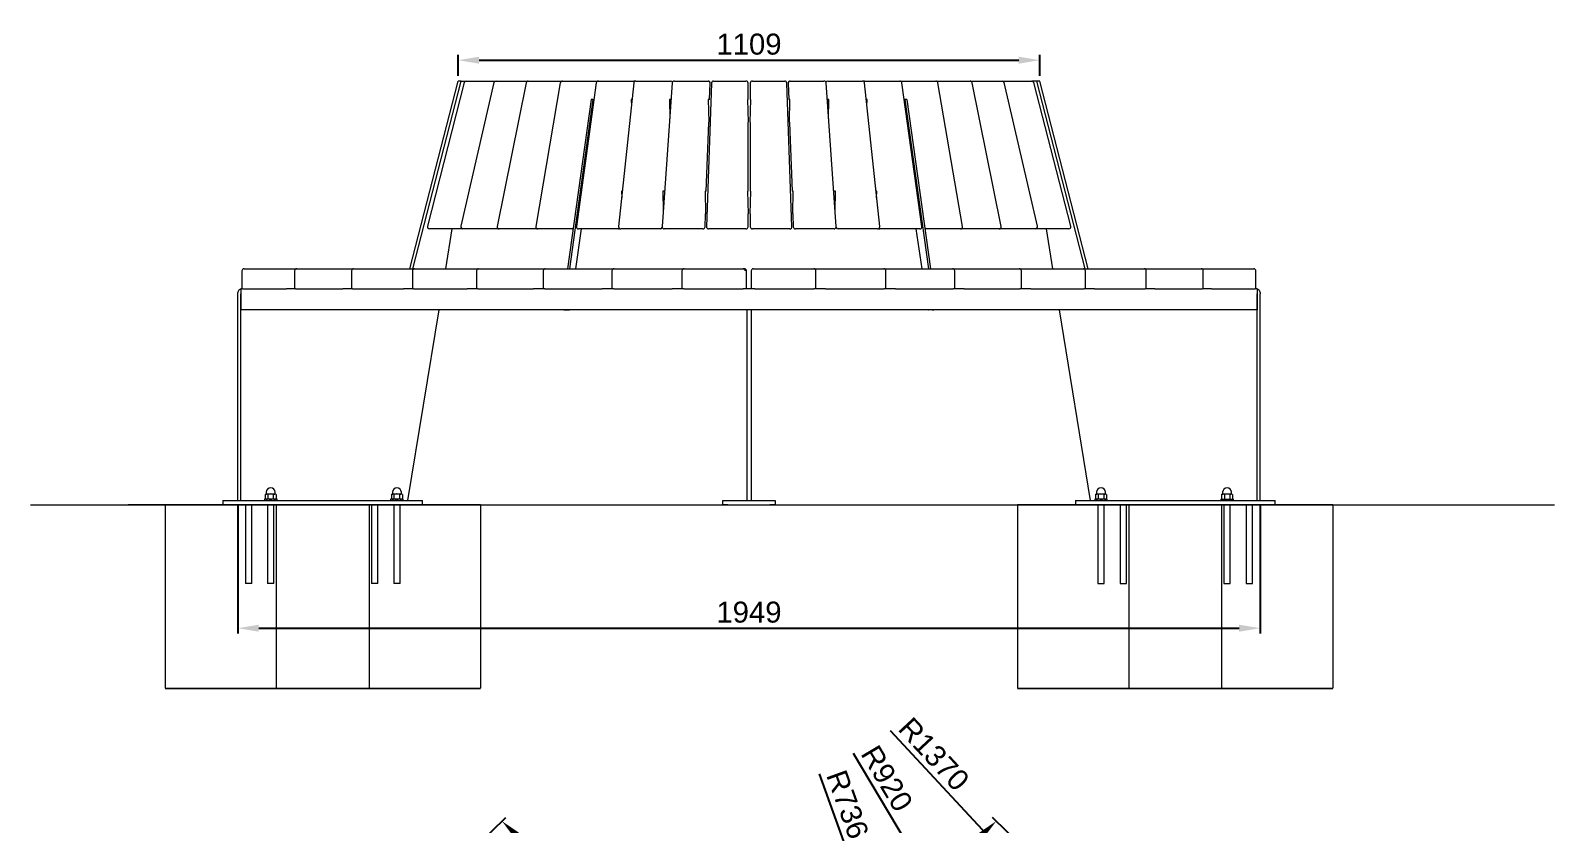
# Model space of a CAD drawing. Header units: millimetres. Extents: x -5641 to -865, y -2247 to 1149.
# Drawn here: x -5641 to -2736, y -363 to 1149 of the extents above; entities that cross this region are included whole.
import ezdxf

# ---------------------------------------------------------------- set-up
doc = ezdxf.new("R2010")
doc.units = ezdxf.units.MM
doc.linetypes.add('HIDDEN', pattern=[1.905, 1.27, -0.635])
for name, color, linetype, lineweight in [('ZANO_R', 7, 'Continuous', 0), ('ZANO_R_przerywana', 7, 'HIDDEN', 0), ('ZANO_W', 1, 'Continuous', 0)]:
    doc.layers.add(name, color=color, linetype=linetype, lineweight=lineweight)
doc.styles.get("Standard").update_dxf_attribs({"font": 'ARIALUNI.TTF'})
doc.dimstyles.new('pl i ang', dxfattribs={"dimtxt": 50, "dimasz": 50, "dimexe": 1.25, "dimexo": 0.625, "dimgap": 10, "dimtad": 1, "dimtoh": 1, "dimtxsty": 'Standard', "dimcen": 2.5, "dimclrd": 1, "dimclre": 1, "dimclrt": 1, "dimadec": 0, "dimazin": 0, "dimtfac": 1, "dimtmove": 0, "dimatfit": 3, "dimfxl": 1, "dimarcsym": 1})

# ---------------------------------------------------------------- blocks, each defined once
blk = doc.blocks.new('*D445')
at = {"layer": 'ZANO_W', "color": 1, "lineweight": -2}
for p, q in [((-4789.7, -405.3), (-4735, -351.6)), ((-3752.6, -405.3), (-3807.4, -351.7))]:
    blk.add_line(p, q, dxfattribs=at)
blk.add_arc((-4271.2, 102.8), 659.3, 227.8921, 312.1068, dxfattribs=at)
at = {"layer": 'ZANO_W', "color": 1}
for points in [[(-4708.6, -381.5), (-4717.9, -391.2), (-4742.1, -358.6)], [(-3824.4, -391.2), (-3833.7, -381.6), (-3800.2, -358.6)]]:
    blk.add_solid(points, dxfattribs=at)
at = {"layer": 'ZANO_W', "color": 1, "insert": (-4271.2, -525.9), "char_height": 40, "attachment_point": 5, "rotation": 359.9995}
blk.add_mtext('91%%d', dxfattribs=at)
blk = doc.blocks.new('*D449')
at = {"layer": 'ZANO_W', "color": 1, "lineweight": -2}
blk.add_line((-3364.4, -870.7), (-4001.7, -186.6), dxfattribs=at)
at = {"layer": 'ZANO_W', "color": 1}
blk.add_solid([(-3369.3, -875.2), (-3359.6, -866.1), (-3337.2, -899.9)], dxfattribs=at)
at = {"layer": 'ZANO_W', "color": 1, "insert": (-3918.9, -230.9), "char_height": 40, "attachment_point": 5, "rotation": 312.9711}
blk.add_mtext('R1370', dxfattribs=at)
blk = doc.blocks.new('*D450')
at = {"layer": 'ZANO_W', "color": 1, "lineweight": -2}
blk.add_line((-3819.4, -652.5), (-4072.2, -229.9), dxfattribs=at)
at = {"layer": 'ZANO_W', "color": 1}
blk.add_solid([(-3825.1, -656), (-3813.7, -649.1), (-3798.9, -686.9)], dxfattribs=at)
at = {"layer": 'ZANO_W', "color": 1, "insert": (-4008.5, -277.2), "char_height": 40, "attachment_point": 5, "rotation": 300.882}
blk.add_mtext('R920', dxfattribs=at)
blk = doc.blocks.new('*D451')
at = {"layer": 'ZANO_W', "color": 1, "lineweight": -2}
blk.add_line((-4034.5, -552.2), (-4137.1, -268.1), dxfattribs=at)
at = {"layer": 'ZANO_W', "color": 1}
blk.add_solid([(-4040.7, -554.4), (-4028.2, -549.9), (-4020.9, -589.8)], dxfattribs=at)
at = {"layer": 'ZANO_W', "color": 1, "insert": (-4083.5, -326.8), "char_height": 40, "attachment_point": 5, "rotation": 289.8691}
blk.add_mtext('R736', dxfattribs=at)
blk = doc.blocks.new('*D461')
at = {"layer": 'ZANO_W', "color": 1, "lineweight": -2}
for p, q in [((-4825.7, 1062.6), (-4825.7, 1102.3)), ((-4785.7, 1092.3), (-3757.2, 1092.3)), ((-3717.2, 1062.6), (-3717.2, 1102.3))]:
    blk.add_line(p, q, dxfattribs=at)
at = {"layer": 'ZANO_W', "color": 1}
for points in [[(-4785.7, 1099), (-4785.7, 1085.6), (-4825.7, 1092.3)], [(-3757.2, 1085.6), (-3757.2, 1099), (-3717.2, 1092.3)]]:
    blk.add_solid(points, dxfattribs=at)
at = {"layer": 'ZANO_W', "color": 1, "insert": (-4271.4, 1122.7), "char_height": 40, "attachment_point": 5}
blk.add_mtext('1109', dxfattribs=at)
blk = doc.blocks.new('*D462')
at = {"layer": 'ZANO_W', "color": 1, "lineweight": -2}
for p, q in [((-5245.8, 242.6), (-5245.8, -0.7)), ((-3297.1, 242.6), (-3297.1, -0.7)), ((-5205.8, 9.3), (-3337.1, 9.3))]:
    blk.add_line(p, q, dxfattribs=at)
at = {"layer": 'ZANO_W', "color": 1}
for points in [[(-5205.8, 16), (-5205.8, 2.6), (-5245.8, 9.3)], [(-3337.1, 2.6), (-3337.1, 16), (-3297.1, 9.3)]]:
    blk.add_solid(points, dxfattribs=at)
at = {"layer": 'ZANO_W', "color": 1, "insert": (-4271.4, 39.7), "char_height": 40, "attachment_point": 5}
blk.add_mtext('1949', dxfattribs=at)

msp = doc.modelspace()

# ---------------------------------------------------------------- linework, layer by layer
at = {"layer": 'ZANO_R'}
for p, q in [((-4917.9, 694.6), (-4825.7, 1052.6)), ((-4912.2, 694.6), (-4820.1, 1052.6)), ((-4814, 1049.6), (-4884.3, 775.7)), ((-4820.1, 1052.6), (-4825.7, 1052.6)), ((-4757.4, 1049.5), (-4820.4, 775.6)), ((-4820.1, 1052.6), (-4810.1, 1052.6)), ((-4810.1, 1052.6), (-4765.4, 1052.6)), ((-4765.4, 1052.6), (-4753.5, 1052.6)), ((-4753.5, 1052.6), (-4705.1, 1052.6)), ((-4696.2, 1049.4), (-4751.4, 775.5)), ((-4705.1, 1052.6), (-4692.3, 1052.6)), ((-4692.3, 1052.6), (-4640.6, 1052.6)), ((-4631, 1049.3), (-4677.8, 775.4)), ((-4640.6, 1052.6), (-4627, 1052.6)), ((-4627, 1052.6), (-4572.6, 1052.6)), ((-4562.4, 1049.2), (-4600.3, 775.2)), ((-4572.6, 1052.6), (-4559, 1052.6)), ((-4558.7, 1052.6), (-4559, 1052.6)), ((-4558.4, 1052.6), (-4501.7, 1052.6)), ((-4491, 1049), (-4519.8, 775.1)), ((-4501.7, 1052.6), (-4491, 1052.6)), ((-4487, 1052.6), (-4428.7, 1052.6)), ((-4417.6, 1048.9), (-4436.9, 775)), ((-4428.7, 1052.6), (-4420.9, 1052.6)), ((-4413.6, 1052.6), (-4354.1, 1052.6)), ((-4354.1, 1052.6), (-4349.4, 1052.6)), ((-4342.8, 1048.7), (-4352.4, 774.8)), ((-4346.5, 1017.6), (-4345.4, 1048.5)), ((-4338.8, 1052.6), (-4278.7, 1052.6)), ((-4278.7, 1052.6), (-4277.2, 1052.6)), ((-4273.2, 1017.6), (-4273.2, 1048.6)), ((-4268.9, 1048.6), (-4268.9, 1017.6)), ((-4264.9, 1052.6), (-4263.3, 1052.6)), ((-4263.3, 1052.6), (-4203.3, 1052.6)), ((-4189.5, 774.8), (-4199.3, 1048.8)), ((-4196.7, 1048.5), (-4195.6, 1017.6)), ((-4192.7, 1052.6), (-4188, 1052.6)), ((-4188, 1052.6), (-4128.5, 1052.6)), ((-4105.1, 775), (-4124.5, 1048.9)), ((-4121.2, 1052.6), (-4113.4, 1052.6)), ((-4113.4, 1052.6), (-4055.1, 1052.6)), ((-4051.1, 1052.6), (-4040.4, 1052.6)), ((-4022.2, 775.1), (-4051.1, 1049)), ((-4040.4, 1052.6), (-3983.7, 1052.6)), ((-3983.1, 1052.6), (-3983.4, 1052.6)), ((-3983.1, 1052.6), (-3969.5, 1052.6)), ((-3941.7, 775.3), (-3979.8, 1049.2)), ((-3969.5, 1052.6), (-3915.1, 1052.6)), ((-3915.1, 1052.6), (-3901.6, 1052.6)), ((-3864.3, 775.4), (-3911.2, 1049.3)), ((-3901.6, 1052.6), (-3849.9, 1052.6)), ((-3849.9, 1052.6), (-3837.1, 1052.6)), ((-3790.7, 775.5), (-3846, 1049.4)), ((-3837.1, 1052.6), (-3788.7, 1052.6)), ((-3788.7, 1052.6), (-3776.8, 1052.6)), ((-3721.7, 775.6), (-3784.8, 1049.5)), ((-3776.8, 1052.6), (-3732.2, 1052.6)), ((-3722.8, 1052.6), (-3732.2, 1052.6)), ((-3657.9, 775.7), (-3728.3, 1049.6)), ((-3630.7, 694.6), (-3722.8, 1052.6)), ((-3717.2, 1052.6), (-3722.8, 1052.6)), ((-3625, 694.6), (-3717.2, 1052.6)), ((-4572.5, 1017.5), (-4617.4, 694.6)), ((-4568.8, 1017.5), (-4613.7, 694.6)), ((-4568.8, 1017.5), (-4572.5, 1017.5)), ((-4568.8, 1017.5), (-4566.7, 1017.5)), ((-4494.3, 1017.6), (-4495.8, 1017.6)), ((-4495.8, 1017.6), (-4495.6, 1005.2)), ((-4419.8, 1017.6), (-4423.1, 1017.6)), ((-4423.1, 1017.6), (-4422.4, 980.2)), ((-4346.6, 1017.6), (-4348.9, 1017.6)), ((-4348.9, 1017.6), (-4348.1, 974.4)), ((-4346.5, 1017.6), (-4346.6, 1017.6)), ((-4273.2, 1017.6), (-4273.9, 1017.6)), ((-4273.9, 1017.6), (-4273.2, 974.4)), ((-4273.2, 1017.6), (-4273.2, 1017.6)), ((-4268.9, 974.4), (-4268.1, 1017.6)), ((-4268.1, 1017.6), (-4268.9, 1017.6)), ((-4268.9, 1017.6), (-4268.9, 1017.6)), ((-4195.5, 1017.6), (-4195.6, 1017.6)), ((-4193.2, 1017.6), (-4195.5, 1017.6)), ((-4194, 974.4), (-4193.2, 1017.6)), ((-4119, 1017.6), (-4122.3, 1017.6)), ((-4119.7, 980.6), (-4119, 1017.6)), ((-4046.3, 1017.6), (-4047.8, 1017.6)), ((-4046.5, 1005.4), (-4046.3, 1017.6)), ((-3974.1, 1017.5), (-3975.4, 1017.5)), ((-3974.1, 1017.5), (-3929.2, 694.6)), ((-3970.4, 1017.5), (-3974.1, 1017.5)), ((-3970.4, 1017.5), (-3925.5, 694.6)), ((-4352.7, 842.4), (-4348.1, 972.6)), ((-4273.1, 842.4), (-4273.2, 973.8)), ((-4268.9, 973.8), (-4268.9, 842.4)), ((-4193.9, 972.6), (-4189.3, 842.4)), ((-4514.2, 842.4), (-4514, 829.8)), ((-4512.7, 842.4), (-4514.2, 842.4)), ((-4435.4, 842.4), (-4434.8, 804.7)), ((-4432.1, 842.4), (-4435.4, 842.4)), ((-4355.1, 842.4), (-4354.3, 799.2)), ((-4352.8, 842.4), (-4355.1, 842.4)), ((-4352.7, 842.4), (-4352.8, 842.4)), ((-4273.9, 842.4), (-4273.1, 799.2)), ((-4273.1, 842.4), (-4273.9, 842.4)), ((-4273.1, 842.4), (-4273.1, 842.4)), ((-4268.9, 799.2), (-4268.1, 842.4)), ((-4268.1, 842.4), (-4268.9, 842.4)), ((-4268.9, 842.4), (-4268.9, 842.4)), ((-4189.2, 842.4), (-4189.3, 842.4)), ((-4186.9, 842.4), (-4189.2, 842.4)), ((-4187.7, 799.2), (-4186.9, 842.4)), ((-4106.6, 842.4), (-4109.9, 842.4)), ((-4107.2, 805.1), (-4106.6, 842.4)), ((-4027.8, 842.4), (-4029.3, 842.4)), ((-4028, 830), (-4027.8, 842.4)), ((-4355.1, 774.6), (-4354.3, 797.4)), ((-4273.1, 774.7), (-4273.1, 798.6)), ((-4268.9, 798.6), (-4268.9, 774.7)), ((-4187.7, 797.4), (-4186.9, 774.6)), ((-4828.5, 770.7), (-4880.4, 770.7)), ((-4837.7, 770.7), (-4850, 694.6)), ((-4816.5, 770.7), (-4828.5, 770.7)), ((-4760.3, 770.7), (-4816.5, 770.7)), ((-4747.5, 770.7), (-4760.3, 770.7)), ((-4687.4, 770.7), (-4747.5, 770.7)), ((-4673.8, 770.7), (-4687.4, 770.7)), ((-4610.6, 770.7), (-4673.8, 770.7)), ((-4606.8, 770.7), (-4610.6, 770.7)), ((-4601.4, 694.6), (-4590.4, 770.7)), ((-4530.5, 770.7), (-4596.4, 770.7)), ((-4519.8, 770.7), (-4530.5, 770.7)), ((-4448, 770.7), (-4515.8, 770.7)), ((-4440.3, 770.7), (-4448, 770.7)), ((-4363.8, 770.7), (-4432.9, 770.7)), ((-4359.1, 770.7), (-4363.8, 770.7)), ((-4278.7, 770.7), (-4348.5, 770.7)), ((-4277.1, 770.7), (-4278.7, 770.7)), ((-4263.3, 770.7), (-4264.9, 770.7)), ((-4193.5, 770.7), (-4263.3, 770.7)), ((-4178.2, 770.7), (-4182.9, 770.7)), ((-4109.1, 770.7), (-4178.2, 770.7)), ((-4094, 770.7), (-4101.7, 770.7)), ((-4026.2, 770.7), (-4094, 770.7)), ((-4011.5, 770.7), (-4022.2, 770.7)), ((-3945.7, 770.7), (-4011.5, 770.7)), ((-3941.5, 694.6), (-3952.5, 770.7)), ((-3931.4, 770.7), (-3936.1, 770.7)), ((-3868.2, 770.7), (-3931.4, 770.7)), ((-3854.6, 770.7), (-3868.2, 770.7)), ((-3794.6, 770.7), (-3854.6, 770.7)), ((-3781.8, 770.7), (-3794.6, 770.7)), ((-3725.6, 770.7), (-3781.8, 770.7)), ((-3713.7, 770.7), (-3725.6, 770.7)), ((-3661.8, 770.7), (-3713.7, 770.7)), ((-3705.2, 770.7), (-3692.8, 694.6)), ((-5237.8, 690.6), (-5237.8, 656.6)), ((-5233.8, 694.6), (-5150.4, 694.6)), ((-5150.4, 694.6), (-5133.5, 694.6)), ((-5137.5, 690.6), (-5137.5, 656.6)), ((-5133.5, 694.6), (-5043, 694.6)), ((-5043, 694.6), (-5024.9, 694.6)), ((-5028.9, 690.6), (-5028.9, 656.6)), ((-5024.9, 694.6), (-4928.2, 694.6)), ((-4928.2, 694.6), (-4908.9, 694.6)), ((-4912.9, 690.6), (-4912.9, 656.6)), ((-4908.9, 694.6), (-4806.9, 694.6)), ((-4806.9, 694.6), (-4786.7, 694.6)), ((-4790.7, 690.6), (-4790.7, 656.6)), ((-4786.7, 694.6), (-4680.5, 694.6)), ((-4680.5, 694.6), (-4659.6, 694.6)), ((-4663.6, 690.6), (-4663.6, 656.6)), ((-4659.6, 694.6), (-4550, 694.6)), ((-4550, 694.6), (-4528.6, 694.6)), ((-4532.6, 690.6), (-4532.6, 656.6)), ((-4528.6, 694.6), (-4416.9, 694.6)), ((-4416.9, 694.6), (-4395.2, 694.6)), ((-4399.2, 690.6), (-4399.2, 656.6)), ((-4395.2, 694.6), (-4282.4, 694.6)), ((-4282.4, 694.6), (-4279.9, 694.6)), ((-4275.9, 656.6), (-4275.9, 690.6)), ((-4267, 690.6), (-4267, 656.6)), ((-4263, 694.6), (-4260.5, 694.6)), ((-4260.5, 694.6), (-4147.7, 694.6)), ((-4147.7, 694.6), (-4126, 694.6)), ((-4143.7, 656.6), (-4143.7, 690.6)), ((-4126, 694.6), (-4014.3, 694.6)), ((-4014.3, 694.6), (-3992.9, 694.6)), ((-4010.3, 656.6), (-4010.3, 690.6)), ((-3992.9, 694.6), (-3883.3, 694.6)), ((-3883.3, 694.6), (-3862.4, 694.6)), ((-3879.3, 656.6), (-3879.3, 690.6)), ((-3862.4, 694.6), (-3756.2, 694.6)), ((-3756.2, 694.6), (-3736, 694.6)), ((-3752.2, 656.6), (-3752.2, 690.6)), ((-3736, 694.6), (-3634, 694.6)), ((-3634, 694.6), (-3614.7, 694.6)), ((-3630, 656.6), (-3630, 690.6)), ((-3614.7, 694.6), (-3518, 694.6)), ((-3518, 694.6), (-3499.9, 694.6)), ((-3514, 656.6), (-3514, 690.6)), ((-3499.9, 694.6), (-3409.4, 694.6)), ((-3409.4, 694.6), (-3392.5, 694.6)), ((-3405.4, 656.6), (-3405.4, 690.6)), ((-3392.5, 694.6), (-3309.1, 694.6)), ((-3305.1, 656.6), (-3305.1, 690.6)), ((-5245.8, 252.6), (-5245.8, 646.6)), ((-5240.2, 656.6), (-5240.2, 616.6)), ((-5237.8, 656.6), (-5240.2, 656.6)), ((-5240.2, 252.6), (-5240.2, 646.6)), ((-5236.5, 656.6), (-5237.8, 656.6)), ((-5236.5, 656.6), (-5153.1, 656.6)), ((-5150, 656.6), (-5153.1, 656.6)), ((-5137.5, 656.6), (-5150, 656.6)), ((-5135.9, 656.6), (-5137.5, 656.6)), ((-5135.9, 656.6), (-5045.4, 656.6)), ((-5042.3, 656.6), (-5045.4, 656.6)), ((-5028.9, 656.6), (-5042.3, 656.6)), ((-5027, 656.6), (-5028.8, 656.6)), ((-5027, 656.6), (-4930.2, 656.6)), ((-4927, 656.6), (-4930.2, 656.6)), ((-4912.7, 656.6), (-4927, 656.6)), ((-4910.6, 656.6), (-4912.7, 656.6)), ((-4910.6, 656.6), (-4808.6, 656.6)), ((-4805.4, 656.6), (-4808.6, 656.6)), ((-4790.4, 656.6), (-4805.4, 656.6)), ((-4788.1, 656.6), (-4790.4, 656.6)), ((-4788.1, 656.6), (-4681.8, 656.6)), ((-4678.6, 656.6), (-4681.8, 656.6)), ((-4663.1, 656.6), (-4678.6, 656.6)), ((-4660.5, 656.6), (-4663.1, 656.6)), ((-4660.5, 656.6), (-4551, 656.6)), ((-4547.9, 656.6), (-4551, 656.6)), ((-4531.9, 656.6), (-4547.9, 656.6)), ((-4529.2, 656.6), (-4531.9, 656.6)), ((-4529.2, 656.6), (-4417.5, 656.6)), ((-4414.4, 656.6), (-4417.5, 656.6)), ((-4398.2, 656.6), (-4414.4, 656.6)), ((-4395.4, 656.6), (-4398.2, 656.6)), ((-4395.4, 656.6), (-4282.6, 656.6)), ((-4279.6, 656.6), (-4282.6, 656.6)), ((-4263.3, 656.6), (-4279.6, 656.6)), ((-4260.3, 656.6), (-4263.3, 656.6)), ((-4260.3, 656.6), (-4147.5, 656.6)), ((-4144.7, 656.6), (-4147.5, 656.6)), ((-4128.5, 656.6), (-4144.7, 656.6)), ((-4125.4, 656.6), (-4128.5, 656.6)), ((-4125.4, 656.6), (-4013.7, 656.6)), ((-4011, 656.6), (-4013.7, 656.6)), ((-3995, 656.6), (-4011, 656.6)), ((-3991.9, 656.6), (-3995, 656.6)), ((-3991.9, 656.6), (-3882.4, 656.6)), ((-3879.8, 656.6), (-3882.4, 656.6)), ((-3864.3, 656.6), (-3879.8, 656.6)), ((-3861.1, 656.6), (-3864.3, 656.6)), ((-3861.1, 656.6), (-3754.8, 656.6)), ((-3752.5, 656.6), (-3754.8, 656.6)), ((-3737.5, 656.6), (-3752.5, 656.6)), ((-3734.3, 656.6), (-3737.5, 656.6)), ((-3734.3, 656.6), (-3632.3, 656.6)), ((-3630.2, 656.6), (-3632.3, 656.6)), ((-3615.9, 656.6), (-3630.2, 656.6)), ((-3612.7, 656.6), (-3615.9, 656.6)), ((-3612.7, 656.6), (-3515.9, 656.6)), ((-3514.1, 656.6), (-3515.9, 656.6)), ((-3500.6, 656.6), (-3514, 656.6)), ((-3497.5, 656.6), (-3500.6, 656.6)), ((-3497.5, 656.6), (-3407, 656.6)), ((-3405.4, 656.6), (-3407, 656.6)), ((-3392.9, 656.6), (-3405.4, 656.6)), ((-3389.8, 656.6), (-3392.9, 656.6)), ((-3389.8, 656.6), (-3306.4, 656.6)), ((-3305.1, 656.6), (-3306.4, 656.6)), ((-3302.7, 656.6), (-3305.1, 656.6)), ((-3302.7, 656.6), (-3302.7, 616.6)), ((-3302.7, 252.6), (-3302.7, 646.6)), ((-3297.1, 252.6), (-3297.1, 646.6)), ((-3302.7, 616.6), (-5240.2, 616.6)), ((-4862.7, 616.6), (-4922, 252.6)), ((-4624.1, 616.6), (-4624.1, 616.5)), ((-4624.1, 616.5), (-4620.4, 616.5)), ((-4620.4, 616.6), (-4620.4, 616.5)), ((-4620.4, 616.5), (-4614.1, 616.5)), ((-4275.4, 616.6), (-4275.4, 252.6)), ((-4267.4, 616.6), (-4267.4, 252.6)), ((-3922.5, 616.5), (-3928.8, 616.5)), ((-3922.5, 616.6), (-3922.5, 616.5)), ((-3922.5, 616.5), (-3918.8, 616.5)), ((-3918.8, 616.6), (-3918.8, 616.5)), ((-3680.2, 616.6), (-3620.9, 252.6)), ((-5193.3, 264.3), (-5193.3, 255.9)), ((-5191.9, 265.1), (-5193, 264.5)), ((-5190.9, 265.1), (-5191.9, 265.1)), ((-5191.4, 268.6), (-5191.4, 265.4)), ((-5183.3, 265.1), (-5190.9, 265.1)), ((-5188.5, 264.3), (-5188.5, 255.9)), ((-5175.3, 265.1), (-5183.3, 265.1)), ((-5178.1, 264.3), (-5178.1, 255.9)), ((-5173.9, 265.1), (-5175.3, 265.1)), ((-5174.4, 265.4), (-5174.4, 268.6)), ((-5172.8, 264.5), (-5173.9, 265.1)), ((-5172.5, 264.3), (-5172.8, 264.4)), ((-5172.5, 264.3), (-5172.5, 255.9)), ((-4952.9, 264.3), (-4952.9, 255.9)), ((-4951.5, 265.1), (-4952.6, 264.5)), ((-4950.5, 265.1), (-4951.5, 265.1)), ((-4951, 268.6), (-4951, 265.4)), ((-4942.9, 265.1), (-4950.5, 265.1)), ((-4948.1, 264.3), (-4948.1, 255.9)), ((-4934.9, 265.1), (-4942.9, 265.1)), ((-4937.7, 264.3), (-4937.7, 255.9)), ((-4933.5, 265.1), (-4934.9, 265.1)), ((-4934, 265.4), (-4934, 268.6)), ((-4932.4, 264.5), (-4933.5, 265.1)), ((-4932.1, 264.3), (-4932.4, 264.4)), ((-4932.1, 264.3), (-4932.1, 255.9)), ((-3609.4, 265.1), (-3610.8, 264.3)), ((-3610.8, 264.3), (-3610.8, 255.9)), ((-3608.2, 265.1), (-3609.4, 265.1)), ((-3608.9, 268.6), (-3608.9, 265.4)), ((-3600.3, 265.1), (-3608.2, 265.1)), ((-3605.5, 264.3), (-3605.5, 255.9)), ((-3592.6, 265.1), (-3600.3, 265.1)), ((-3595.1, 264.3), (-3595.1, 255.9)), ((-3591.4, 265.1), (-3592.6, 265.1)), ((-3591.9, 265.4), (-3591.9, 268.6)), ((-3590, 264.3), (-3591.4, 265.1)), ((-3590, 264.3), (-3590, 255.9)), ((-3369, 265.1), (-3370.4, 264.3)), ((-3370.4, 264.3), (-3370.4, 255.9)), ((-3367.7, 265.1), (-3369, 265.1)), ((-3368.5, 268.6), (-3368.5, 265.4)), ((-3359.9, 265.1), (-3367.7, 265.1)), ((-3365.1, 264.3), (-3365.1, 255.9)), ((-3352.2, 265.1), (-3359.9, 265.1)), ((-3354.7, 264.3), (-3354.7, 255.9)), ((-3351, 265.1), (-3352.2, 265.1)), ((-3351.5, 265.4), (-3351.5, 268.6)), ((-3349.6, 264.3), (-3351, 265.1)), ((-3349.6, 264.3), (-3349.6, 255.9)), ((-5640.9, 244.6), (-2736, 244.6)), ((-5384.4, 244.6), (-5454.9, 244.6)), ((-5384.4, 244.6), (-5172.3, 244.6)), ((-4995.5, 244.6), (-5384.4, 244.6)), ((-5274.2, 252.6), (-5274.2, 244.6)), ((-5274.2, 252.6), (-5271.3, 252.6)), ((-5271.3, 252.6), (-5214.7, 252.6)), ((-5245.8, 252.6), (-5240.2, 252.6)), ((-5219.4, 244.6), (-5231.3, 244.6)), ((-5214.7, 252.6), (-5200.6, 252.6)), ((-5200.6, 252.6), (-4896.5, 252.6)), ((-5194.9, 255.1), (-5194.9, 252.6)), ((-5170.9, 255.1), (-5194.9, 255.1)), ((-5193, 255.8), (-5191.9, 255.1)), ((-5176.9, 244.6), (-5188.9, 244.6)), ((-5173.9, 255.1), (-5172.8, 255.8)), ((-5172.8, 255.8), (-5172.5, 255.9)), ((-5172.3, 244.6), (-4783.4, 244.6)), ((-5170.9, 252.6), (-5170.9, 255.1)), ((-4783.4, 244.6), (-4995.5, 244.6)), ((-4978.9, 244.6), (-4990.9, 244.6)), ((-4954.5, 255.1), (-4954.5, 252.6)), ((-4930.5, 255.1), (-4954.5, 255.1)), ((-4952.6, 255.8), (-4951.5, 255.1)), ((-4936.5, 244.6), (-4948.5, 244.6)), ((-4933.5, 255.1), (-4932.4, 255.8)), ((-4932.4, 255.8), (-4932.1, 255.9)), ((-4930.5, 252.6), (-4930.5, 255.1)), ((-4896.5, 252.6), (-4893.6, 252.6)), ((-4893.6, 244.6), (-4893.6, 252.6)), ((-4321.4, 244.6), (-4321.4, 252.6)), ((-4321.4, 252.6), (-4311.4, 252.6)), ((-4311.4, 244.6), (-4321.4, 244.6)), ((-4311.4, 252.6), (-4231.4, 252.6)), ((-4311.4, 244.6), (-4231.4, 244.6)), ((-4275.4, 252.6), (-4267.4, 252.6)), ((-4231.4, 252.6), (-4221.4, 252.6)), ((-4221.4, 244.6), (-4231.4, 244.6)), ((-4221.4, 252.6), (-4221.4, 244.6)), ((-3759.5, 244.6), (-3370.6, 244.6)), ((-3547.4, 244.6), (-3759.5, 244.6)), ((-3649.3, 252.6), (-3649.3, 244.6)), ((-3649.3, 252.6), (-3646.4, 252.6)), ((-3646.4, 252.6), (-3342.3, 252.6)), ((-3612.4, 255.1), (-3612.4, 252.6)), ((-3588.4, 255.1), (-3612.4, 255.1)), ((-3610.8, 255.9), (-3609.4, 255.1)), ((-3606.4, 244.6), (-3594.4, 244.6)), ((-3591.4, 255.1), (-3590, 255.9)), ((-3588.4, 252.6), (-3588.4, 255.1)), ((-3564, 244.6), (-3552, 244.6)), ((-3158.5, 244.6), (-3547.4, 244.6)), ((-3372, 255.1), (-3372, 252.6)), ((-3372, 255.1), (-3348, 255.1)), ((-3370.6, 244.6), (-3158.5, 244.6)), ((-3370.4, 255.9), (-3369, 255.1)), ((-3366, 244.6), (-3354, 244.6)), ((-3351, 255.1), (-3349.6, 255.9)), ((-3348, 252.6), (-3348, 255.1)), ((-3342.3, 252.6), (-3328.2, 252.6)), ((-3328.2, 252.6), (-3271.6, 252.6)), ((-3323.6, 244.6), (-3311.6, 244.6)), ((-3302.7, 252.6), (-3297.1, 252.6)), ((-3271.6, 252.6), (-3268.7, 252.6)), ((-3268.7, 244.6), (-3268.7, 252.6))]:
    msp.add_line(p, q, dxfattribs=at)
at = {"layer": 'ZANO_R', "flags": 128}
for points in [[(-5245.8, 646.6), (-5245.7, 648.6), (-5245.3, 650.4), (-5244.6, 652.2), (-5243.8, 653.7), (-5242.7, 654.9), (-5241.5, 655.8), (-5240.2, 656.4)], [(-3302.7, 656.4), (-3301.4, 655.8), (-3300.2, 654.9), (-3299.1, 653.7), (-3298.2, 652.2), (-3297.6, 650.4), (-3297.2, 648.6), (-3297.1, 646.6)], [(-4614.1, 616.5), (-4613.8, 616.6), (-4613.7, 616.6)], [(-3929.2, 616.6), (-3929.1, 616.6), (-3928.8, 616.5)], [(-5193, 264.4), (-5192.1, 264.9), (-5190.9, 265.1)], [(-5178.1, 264.3), (-5176.8, 264.9), (-5175.3, 265.1)], [(-4952.6, 264.4), (-4951.7, 264.9), (-4950.5, 265.1)], [(-4937.7, 264.3), (-4936.4, 264.9), (-4934.9, 265.1)], [(-3610.8, 264.3), (-3609.5, 264.9), (-3608.2, 265.1)], [(-3595.1, 264.3), (-3593.9, 264.9), (-3592.6, 265.1)], [(-3370.4, 264.3), (-3369.1, 264.9), (-3367.7, 265.1)], [(-3354.7, 264.3), (-3353.5, 264.9), (-3352.2, 265.1)]]:
    msp.add_lwpolyline(points, dxfattribs=at)
at = {"layer": 'ZANO_R'}
for centre, radius, start, end in [((-4810.1, 1048.6), 4, 90, 165.6093), ((-4753.5, 1048.6), 4, 90, 167.0413), ((-4692.3, 1048.6), 4, 90, 168.6108), ((-4627, 1048.6), 4, 90, 170.3049), ((-4558.4, 1048.6), 4, 90, 172.1079), ((-4487, 1048.6), 4, 90, 174.0018), ((-4491, 1048.6), 4, 59.8328, 90), ((-4420.9, 1048.6), 4, 22.9076, 90), ((-4413.6, 1048.6), 4, 90, 175.9661), ((-4349.4, 1048.6), 4, 357.971, 90), ((-4338.8, 1048.6), 4, 90, 177.9784), ((-4277.2, 1048.6), 4, 0.0076, 90), ((-4264.9, 1048.6), 4, 90, 180.015), ((-4203.3, 1048.6), 4, 2.0441, 90), ((-4192.7, 1048.6), 4, 90, 182.0515), ((-4128.5, 1048.6), 4, 4.056, 90), ((-4121.2, 1048.6), 4, 90, 156.4244), ((-4055.1, 1048.6), 4, 6.0196, 90), ((-4051.1, 1048.6), 4, 90, 119.8578), ((-3983.7, 1048.6), 4, 7.9126, 90), ((-3915.1, 1048.6), 4, 9.7145, 90), ((-3849.9, 1048.6), 4, 11.4073, 90), ((-3788.7, 1048.6), 4, 12.9754, 90), ((-3732.2, 1048.6), 4, 14.4058, 90), ((-4880.4, 774.7), 4, 165.6093, 270), ((-4816.5, 774.7), 4, 167.0413, 270), ((-4747.5, 774.7), 4, 168.6108, 270), ((-4673.8, 774.7), 4, 170.3049, 270), ((-4596.4, 774.7), 4, 172.1079, 270), ((-4515.8, 774.7), 4, 174.0018, 270), ((-4519.8, 774.7), 4, 270, 300.4489), ((-4440.3, 774.7), 4, 270, 337.7413), ((-4432.9, 774.7), 4, 175.9661, 270), ((-4359.1, 774.7), 4, 270, 357.971), ((-4348.5, 774.7), 4, 177.9784, 270), ((-4277.1, 774.7), 4, 270, 0.0076), ((-4264.9, 774.7), 4, 180.015, 270), ((-4193.5, 774.7), 4, 270, 2.0441), ((-4182.9, 774.7), 4, 182.0515, 270), ((-4109.1, 774.7), 4, 270, 4.056), ((-4101.7, 774.7), 4, 202.9447, 270), ((-4026.2, 774.7), 4, 270, 6.0196), ((-4022.2, 774.7), 4, 239.8615, 270), ((-3945.7, 774.7), 4, 270, 7.9126), ((-3868.2, 774.7), 4, 270, 9.7145), ((-3794.6, 774.7), 4, 270, 11.4073), ((-3725.6, 774.7), 4, 270, 12.9754), ((-3661.8, 774.7), 4, 270, 14.4058), ((-5233.8, 690.6), 4, 90, 180), ((-5133.5, 690.6), 4, 90, 180), ((-5024.9, 690.6), 4, 90, 180), ((-4908.9, 690.6), 4, 90, 180), ((-4786.7, 690.6), 4, 90, 180), ((-4659.6, 690.6), 4, 90, 180), ((-4528.6, 690.6), 4, 90, 180), ((-4395.2, 690.6), 4, 90, 180), ((-4282.4, 690.6), 4, 359.9993, 90.0001), ((-4279.9, 690.6), 4, 359.9993, 90.0001), ((-4263, 690.6), 4, 89.9999, 180.0007), ((-4147.7, 690.6), 4, 0, 90), ((-4014.3, 690.6), 4, 0, 90), ((-3883.3, 690.6), 4, 0, 90), ((-3756.2, 690.6), 4, 0, 90), ((-3634, 690.6), 4, 0, 90), ((-3518, 690.6), 4, 0, 90), ((-3409.4, 690.6), 4, 0, 90), ((-3309.1, 690.6), 4, 0, 90), ((-5191.7, 265.4), 0.25, 270, 0), ((-5182.9, 268.6), 8.5, 0, 180), ((-5191, 260.9), 4.25, 54.166, 88.531), ((-5183.1, 246.3), 18.8, 90.778, 106.8294), ((-5183.5, 246.8), 18.4, 72.9702, 89.4223), ((-5175.5, 259.2), 5.93, 59.7758, 88.2825), ((-5174.2, 265.4), 0.25, 180, 270), ((-4951.2, 265.4), 0.25, 270, 0), ((-4942.5, 268.6), 8.5, 0, 180), ((-4950.6, 260.9), 4.25, 54.1669, 88.5309), ((-4942.7, 246.3), 18.8, 90.7778, 106.8298), ((-4943.1, 246.8), 18.4, 72.9699, 89.4226), ((-4935.1, 259.2), 5.93, 59.7764, 88.2825), ((-4933.7, 265.4), 0.25, 180, 270), ((-3609.2, 265.4), 0.25, 270, 0), ((-3600.4, 268.6), 8.5, 0, 180), ((-3608.3, 260), 5.06, 57.2431, 88.7868), ((-3600.1, 246.3), 18.8, 90.7767, 106.8116), ((-3600.5, 246.7), 18.4, 72.9881, 89.4234), ((-3592.8, 260), 5.07, 57.2201, 87.9693), ((-3591.7, 265.4), 0.25, 180, 270), ((-3368.7, 265.4), 0.25, 270, 0), ((-3360, 268.6), 8.5, 0, 180), ((-3367.9, 260), 5.06, 57.2439, 88.7867), ((-3359.7, 246.3), 18.8, 90.7768, 106.8118), ((-3360.1, 246.7), 18.4, 72.9885, 89.4232), ((-3352.3, 260), 5.07, 57.2198, 87.9696), ((-3351.2, 265.4), 0.25, 180, 270), ((-5190.8, 259), 3.87, 235.6524, 269.1459), ((-5191.1, 259.6), 4.51, 272.4806, 304.8224), ((-5183.1, 273.5), 18.4, 252.9909, 269.4017), ((-5183.5, 273.5), 18.3, 270.5742, 287.0332), ((-5175.2, 261), 5.93, 239.7758, 268.2826), ((-5175.5, 261.1), 5.98, 271.8275, 300.1141), ((-4950.4, 259), 3.87, 235.6535, 269.1448), ((-4950.7, 259.6), 4.51, 272.4817, 304.8204), ((-4942.7, 273.5), 18.4, 252.9904, 269.4019), ((-4943.1, 273.5), 18.3, 270.5742, 287.0332), ((-4934.7, 261), 5.93, 239.7762, 268.2822), ((-4935.1, 261.1), 5.98, 271.8277, 300.1133), ((-3608.1, 260.2), 5.06, 237.2429, 268.7877), ((-3608.4, 260.4), 5.34, 272.0587, 301.9113), ((-3600.1, 273.5), 18.4, 253.0088, 269.4028), ((-3600.5, 273.5), 18.4, 270.5734, 287.0152), ((-3592.4, 260.2), 5.07, 237.2216, 267.9678), ((-3592.8, 260.2), 5.11, 272.16, 302.6506), ((-3367.6, 260.2), 5.06, 237.2437, 268.7869), ((-3367.9, 260.4), 5.34, 272.0583, 301.9111), ((-3359.7, 273.5), 18.4, 253.0088, 269.4026), ((-3360.1, 273.5), 18.4, 270.5736, 287.0148), ((-3352, 260.2), 5.07, 237.2198, 267.9689), ((-3352.4, 260.2), 5.11, 272.1597, 302.6509)]:
    msp.add_arc(centre, radius, start, end, dxfattribs=at)
for centre, major_axis, ratio, start_param, end_param in [((-4352.1, 974.4), (-0.2, 11.7), 0.338333, 4.557121, 4.712534), ((-4277.2, 974.4), (-0.2, 11.7), 0.341574, 4.660974, 4.712405), ((-4264.9, 974.4), (0.2, 11.7), 0.341556, 1.57078, 1.623364), ((-4190, 974.4), (0.2, 11.7), 0.338279, 1.570649, 1.727214), ((-4358.3, 799.1), (-0.2, 11.7), 0.338333, 4.557121, 4.712534), ((-4277.1, 799.1), (-0.2, 11.7), 0.341574, 4.660974, 4.712405), ((-4264.9, 799.1), (0.2, 11.7), 0.341556, 1.57078, 1.623364), ((-4183.7, 799.1), (0.2, 11.7), 0.338279, 1.570649, 1.727214)]:
    msp.add_ellipse(centre, major_axis=major_axis, ratio=ratio, start_param=start_param, end_param=end_param, dxfattribs=at)
at = {"layer": 'ZANO_R_przerywana'}
for p, q in [((-5384.4, 244.6), (-5384.4, -105.4)), ((-5231.3, 244.6), (-5231.3, 94.6)), ((-5219.3, 94.6), (-5219.3, 244.6)), ((-5188.9, 244.6), (-5188.9, 94.6)), ((-5176.9, 94.6), (-5176.9, 244.6)), ((-5172.3, 244.6), (-5172.3, -105.4)), ((-4995.5, 244.6), (-4995.5, -105.4)), ((-4990.9, 244.6), (-4990.9, 94.6)), ((-4978.9, 94.6), (-4978.9, 244.6)), ((-4948.5, 244.6), (-4948.5, 94.6)), ((-4936.5, 94.6), (-4936.5, 244.6)), ((-4783.4, 244.6), (-4783.4, -105.4)), ((-3759.5, 244.6), (-3759.5, -105.4)), ((-3606.4, 244.6), (-3606.4, 94.6)), ((-3594.4, 94.6), (-3594.4, 244.6)), ((-3564, 244.6), (-3564, 94.6)), ((-3552, 94.6), (-3552, 244.6)), ((-3547.4, 244.6), (-3547.4, -105.4)), ((-3370.6, 244.6), (-3370.6, -105.4)), ((-3366, 244.6), (-3366, 94.6)), ((-3354, 94.6), (-3354, 244.6)), ((-3323.6, 244.6), (-3323.6, 94.6)), ((-3311.6, 94.6), (-3311.6, 244.6)), ((-3158.5, 244.6), (-3158.5, -105.4)), ((-5219.3, 94.6), (-5231.3, 94.6)), ((-5176.9, 94.6), (-5188.9, 94.6)), ((-4978.9, 94.6), (-4990.9, 94.6)), ((-4936.5, 94.6), (-4948.5, 94.6)), ((-3606.4, 94.6), (-3594.4, 94.6)), ((-3564, 94.6), (-3552, 94.6)), ((-3366, 94.6), (-3354, 94.6)), ((-3323.6, 94.6), (-3311.6, 94.6)), ((-5384.4, -105.4), (-5172.3, -105.4)), ((-4995.5, -105.4), (-5384.4, -105.4)), ((-5172.3, -105.4), (-4783.4, -105.4)), ((-4783.4, -105.4), (-4995.5, -105.4)), ((-3759.5, -105.4), (-3370.6, -105.4)), ((-3547.4, -105.4), (-3759.5, -105.4)), ((-3158.5, -105.4), (-3547.4, -105.4)), ((-3370.6, -105.4), (-3158.5, -105.4))]:
    msp.add_line(p, q, dxfattribs=at)

# ---------------------------------------------------------------- dimensions: what is measured, and where the dimension line sits
at = {"layer": 'ZANO_W'}
for base, p1, p2, picture, middle in [((-3717.1694, 1092.3088), (-4825.7259, 1052.6074), (-3717.1694, 1052.6074), '*D461', (-4271.4477, 1122.7454)), ((-3297.1, 9.3), (-5245.8, 252.6), (-3297.1, 252.6), '*D462', (-4271.4, 39.7))]:
    dim = msp.add_linear_dim(base=base, p1=p1, p2=p2, dimstyle='pl i ang', override={"dimtxt": 40, "dimasz": 40, "dimexe": 10, "dimexo": 10, "dimtoh": 0, "dimdec": 0, "dimtdec": 0, "dimtmove": 1}, dxfattribs=at)
    dim.commit()
    dim.dimension.update_dxf_attribs({"geometry": picture, "text_midpoint": middle})
dim = msp.add_angular_dim_3p(base=(-4444, -533.5), center=(-4271.2, 102.8), p1=(-4796.9, -412.3), p2=(-3745.5, -412.3), dimstyle='pl i ang', override={"dimtxt": 40, "dimasz": 40, "dimexe": 10, "dimexo": 10, "dimtoh": 0, "dimdec": 0, "dimtdec": 0, "dimtmove": 1}, dxfattribs=at)
dim.commit()
dim.dimension.update_dxf_attribs({"geometry": '*D445', "text_midpoint": (-4271.2, -525.9)})
for center, mpoint, picture, middle in [((-4271.3, 102.8), (-3337.2, -899.9), '*D449', (-3941.1, -251.6)), ((-4271.2, 102.8), (-3798.9, -686.9), '*D450', (-4034.6, -292.8)), ((-4271.2, 102.8), (-4020.9, -589.8), '*D451', (-4112.2, -337.1))]:
    dim = msp.add_radius_dim(center=center, mpoint=mpoint, dimstyle='pl i ang', override={"dimtxt": 40, "dimasz": 40, "dimexe": 10, "dimexo": 10, "dimtoh": 0, "dimdec": 0, "dimtdec": 0, "dimtmove": 1}, dxfattribs=at)
    dim.commit()
    dim.dimension.update_dxf_attribs({"geometry": picture, "text_midpoint": middle, "dimtype": 164})

doc.saveas('drawing.dxf')
